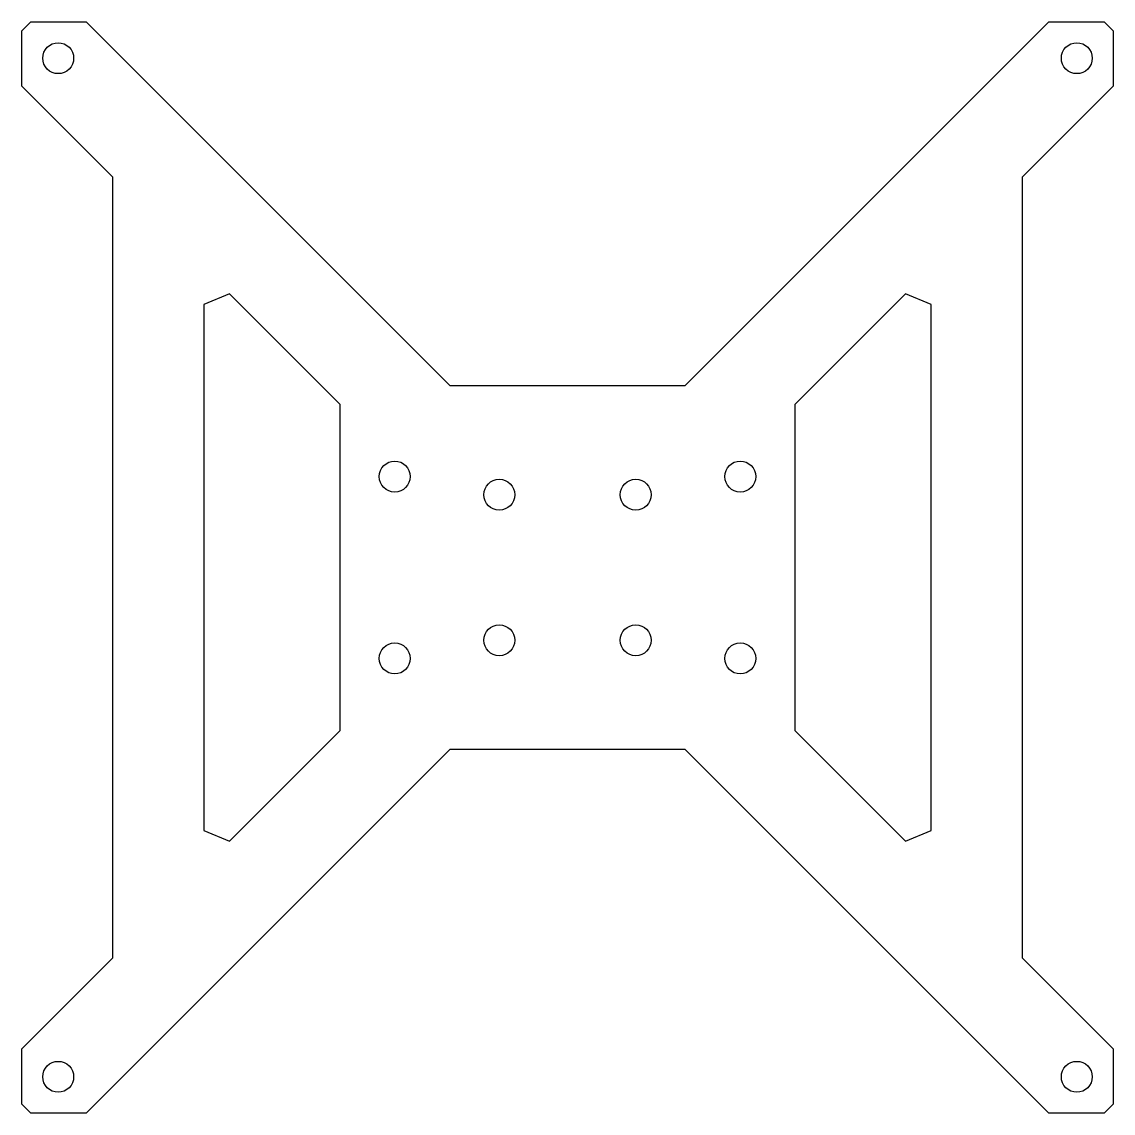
# Model space of a CAD drawing. Header units: millimetres. Extents: x -60 to 60, y -60 to 60.
import ezdxf

# ---------------------------------------------------------------- set-up
doc = ezdxf.new("R2010")
doc.units = ezdxf.units.MM
doc.layers.get('0').update_dxf_attribs({"linetype": 'CONTINUOUS'})

msp = doc.modelspace()

# ---------------------------------------------------------------- linework, layer by layer
for points in [[(60, -59), (59, -60), (52.93, -60), (12.93, -20), (-12.93, -20), (-52.93, -60), (-59, -60), (-60, -59), (-60, -52.93), (-50, -42.93), (-50, 42.93), (-60, 52.93), (-60, 59), (-59, 60), (-52.93, 60), (-12.93, 20), (12.93, 20), (52.93, 60), (59, 60), (60, 59), (60, 52.93), (50, 42.93), (50, -42.93), (60, -52.93)], [(-25, -17.93), (-25, 17.93), (-37.17, 30.1), (-40, 28.93), (-40, -28.93), (-37.17, -30.1)], [(37.17, 30.1), (25, 17.93), (25, -17.93), (37.17, -30.1), (40, -28.93), (40, 28.93)]]:
    msp.add_lwpolyline(points, close=True)
for centre in [(-56, 56), (56, 56), (-19, 10), (19, 10), (-7.5, 8), (7.5, 8), (-7.5, -8), (7.5, -8), (-19, -10), (19, -10), (-56, -56), (56, -56)]:
    msp.add_circle(centre, 1.7)

doc.saveas('drawing.dxf')
